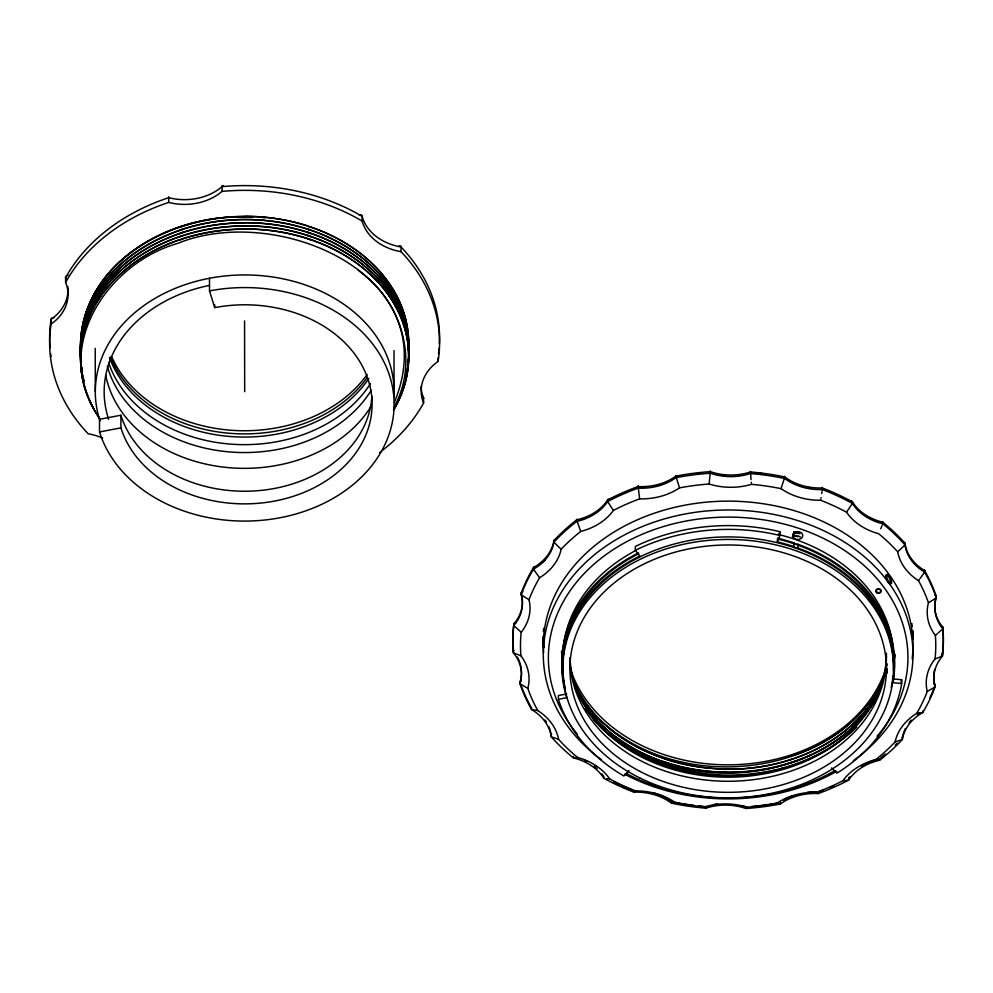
<?xml version="1.0" encoding="UTF-8"?>
<svg xmlns="http://www.w3.org/2000/svg" width="993" height="993" viewBox="0 0 993 993"><rect width="100%" height="100%" fill="white"/><g stroke="black" fill="none" stroke-linecap="round" stroke-linejoin="round"><path stroke-width="1.49" d="M776.737 803.325A207.636 162.269 -0.1 0 1 747.096 807.172L745.88 808.476A215.22 168.202 -0.1 0 0 780.374 803.995A50.643 39.571 -0.1 0 1 818.17 793.568A215.22 168.202 -0.1 0 0 848.63 780.138A50.643 39.571 -0.1 0 1 879.599 760.241A215.22 168.202 -0.1 0 0 902.352 739.487A50.643 39.571 -0.1 0 1 922.758 712.527A215.22 168.202 -0.1 0 0 935.071 686.933A50.643 39.571 -0.1 0 1 942.444 656.15A215.22 168.202 -0.1 0 0 942.816 628.83L942.804 627.253A50.643 39.571 -0.1 0 1 936.275 596.359A215.22 168.202 -0.1 0 0 924.657 570.59A50.643 39.571 -0.1 0 1 905.008 543.32A215.22 168.202 -0.1 0 0 882.814 522.219A50.643 39.571 -0.1 0 1 852.391 501.862A215.22 168.202 -0.1 0 0 822.303 487.96A50.643 39.571 -0.1 0 1 784.805 476.975A215.22 168.202 -0.1 0 0 750.435 471.96A50.643 39.571 -0.1 0 1 710.367 471.65A215.22 168.202 -0.1 0 0 675.873 476.144A50.643 39.571 -0.1 0 1 638.077 486.558A215.22 168.202 -0.1 0 0 607.617 499.988A50.643 39.571 -0.1 0 1 576.648 519.885A215.22 168.202 -0.1 0 0 553.895 540.651A50.643 39.571 -0.1 0 1 533.489 567.611A215.22 168.202 -0.1 0 0 521.176 593.193A50.643 39.571 -0.1 0 1 513.803 623.976A215.22 168.202 -0.1 0 0 513.431 651.296L513.431 652.885A50.643 39.571 -0.1 0 1 519.972 683.767A215.22 168.202 -0.1 0 0 531.578 709.536A50.643 39.571 -0.1 0 1 551.239 736.806A215.22 168.202 -0.1 0 0 573.433 757.907A50.643 39.571 -0.1 0 1 603.843 778.264A215.22 168.202 -0.1 0 0 633.944 792.166A50.643 39.571 -0.1 0 1 671.442 803.163A215.22 168.202 -0.1 0 0 705.812 808.165A50.643 39.571 -0.1 0 1 745.88 808.476L745.867 806.812M81.116 343.901L81.128 342.337M81.165 340.773L81.227 339.209M168.723 196.713L168.711 202.423A194.963 152.376 -0.1 0 0 65.612 282.446A50.643 39.571 -0.1 0 1 51.127 324.041A194.963 152.376 -0.1 0 0 88.178 433.78A50.643 39.571 -0.1 0 1 102.639 438.112M81.426 336.068L81.898 331.389M613.401 510.414A207.636 162.269 -0.1 0 1 639.579 498.871A58.239 45.517 -0.1 0 0 679.522 487.873A207.636 162.269 -0.1 0 1 709.151 484.013L710.33 471.179M750.472 471.464L751.056 479.619M822.204 490.219L822.241 487.464M822.005 491.56L821.707 493.571M638.139 486.061L639.591 498.883M820.975 498.25L821.074 497.592M780.374 802.406L780.374 803.995L776.737 803.312A58.239 45.517 -0.1 0 1 816.68 792.302A207.636 162.269 -0.1 0 0 842.846 780.771A58.239 45.517 -0.1 0 1 875.565 759.744A207.636 162.269 -0.1 0 0 895.115 741.92A58.239 45.517 -0.1 0 1 916.676 713.421A207.636 162.269 -0.1 0 0 927.251 691.438A58.239 45.517 -0.1 0 1 935.046 658.918A207.636 162.269 -0.1 0 0 935.369 635.433A58.239 45.517 -0.1 0 1 928.455 602.801A207.636 162.269 -0.1 0 0 918.488 580.657A58.239 45.517 -0.1 0 1 897.709 551.847A207.636 162.269 -0.1 0 0 878.644 533.713A58.239 45.517 -0.1 0 1 846.508 512.202A207.636 162.269 -0.1 0 0 820.64 500.261L820.764 499.591M82.345 328.273L82.891 325.17M709.945 472.085L710.156 471.265M83.189 323.619C96.631 261.618 160.022 224.257 219.565 218.05M885.235 672.869L886.017 670.61M709.163 484.013A58.239 45.517 -0.1 0 0 751.502 484.336A207.636 162.269 -0.1 0 1 781.019 488.643L784.805 476.975A2.607 0.782 -66.3 0 0 783.551 477.174A212.701 166.228 -0.1 0 0 781.503 476.752M778.922 534.259L779.939 531.689A174.967 136.736 -0.1 0 0 635.309 546.498L635.321 550.296L639.889 555.993A166.352 130.009 -0.1 0 0 566.755 697.694L558.401 699.333L558.401 695.547L566.755 693.908M893.899 673.403A166.352 130.009 -0.1 0 1 893.141 678.902L901.681 679.758L901.694 683.556L893.154 682.7A166.352 130.009 -0.1 0 0 797.925 548.049A5.064 3.96 -0.1 0 1 793.841 546.634A166.352 130.009 -0.1 0 0 777.395 541.905L779.952 535.475L779.939 531.689M884.391 675.116L875.826 692.456A162.691 127.141 -0.1 0 1 794.139 755.437C726.367 779.282 642.62 766.323 592.61 712.378M882.554 524.416L882.814 522.219A2.607 0.856 -64.4 0 0 881.424 522.368M882.045 525.669L880.741 528.773M394.358 402.413C447.26 274.279 276.724 202.994 177.797 243.347C109.304 262.735 53.957 343.019 94.757 410.804A164.081 128.234 -0.1 0 0 99.871 418.972M393.911 407.267C418.562 363.711 403.071 306.489 365.126 275.831M93.28 302.009L93.652 301.301M93.28 302.368L94.161 300.37M93.28 305.161L93.913 303.995M93.28 305.521L94.298 303.299A164.081 128.606 -0.4 0 1 129.102 263.48A164.081 128.432 -0.5 0 1 180.081 236.433M93.392 295.815L94.285 293.829A164.081 128.618 -0.4 0 1 180.068 226.925M395.971 405.578L394.953 407.428A164.081 128.023 0.3 0 1 393.638 409.861M878.172 688.323L877.303 689.912M93.776 297.912L93.268 298.843A164.081 128.693 -0.3 0 0 80.545 348.084A164.081 128.73 -0.1 0 0 80.93 357.554M93.789 307.396L93.292 308.327A164.081 128.693 -0.3 0 0 80.557 357.567A164.081 128.73 -0.1 0 0 92.771 406.869L93.801 408.731M93.776 301.425L94.298 300.147M94.025 294.288L93.268 296.051A164.081 128.742 -0.1 0 0 80.532 345.279A164.081 128.693 0.1 0 0 80.942 354.749M93.901 298.037L94.285 297.341M93.913 307.52L94.298 306.465A164.081 128.606 -0.4 0 1 180.043 239.598L182.427 238.742A164.081 128.246 -0.6 0 1 245.271 229.011A164.081 128.06 -0.5 0 1 307.979 238.692L310.375 239.425M308.115 229.321A164.081 128.432 -0.5 0 0 129.09 257.175A164.081 128.606 -0.4 0 0 94.323 296.994L93.268 299.203A164.081 128.742 -0.1 0 0 80.532 348.444A164.081 128.693 0.1 0 0 80.942 357.914M394.953 407.8L395.971 405.951A164.081 127.725 -0.1 0 0 396.629 308.401M877.179 690.135L876.174 691.873M877.179 693.648L874.92 697.496A162.691 126.694 0.1 0 1 848.196 728.279L843.417 732.238A162.691 126.806 0.2 0 1 792.129 759.211M843.429 735.031L848.233 731.121A162.691 126.732 0.2 0 0 874.932 700.313L878.073 694.914A162.691 126.657 -0.2 0 1 875.752 698.774M876.447 691.426L875.826 692.456M846.508 512.202L852.404 503.439L852.391 501.862M920.039 578.547L924.669 572.167L924.657 570.59M919.257 579.602L918.488 580.657M629.016 770.593L623.889 775.992A174.967 136.736 -0.1 0 1 558.401 699.333M897.709 551.847L905.008 544.909L905.008 543.32A2.607 1.514 -25.9 0 0 902.885 542.414M942.345 629.239L942.816 628.83A50.643 39.571 -0.1 0 1 936.275 597.947L936.275 596.359M941.414 630.071L938.162 632.975M937.231 633.795L935.369 635.433M654.151 793.059A50.643 39.571 -0.1 0 1 671.442 801.574L671.442 803.163L675.24 802.543A58.239 45.517 -0.1 0 0 635.619 790.925L633.944 792.166L633.944 790.589M836.913 740.219L835.361 741.287A162.691 126.943 0.3 0 1 797.156 760.775M836.9 743.025L835.374 744.08M928.455 602.801L936.275 597.947A215.22 168.202 -0.1 0 0 924.669 572.167A50.643 39.571 -0.1 0 1 905.008 544.909A215.22 168.202 -0.1 0 0 882.814 523.795A50.643 39.571 -0.1 0 1 852.404 503.439A215.22 168.202 -0.1 0 0 822.303 489.549A50.643 39.571 -0.1 0 1 784.805 478.552A215.22 168.202 -0.1 0 0 750.435 473.537A50.643 39.571 -0.1 0 1 710.38 473.239A215.22 168.202 -0.1 0 0 675.873 477.72A50.643 39.571 -0.1 0 1 638.089 488.134A215.22 168.202 -0.1 0 0 607.617 501.577A50.643 39.571 -0.1 0 1 576.648 521.462A215.22 168.202 -0.1 0 0 553.895 542.228A50.643 39.571 -0.1 0 1 533.489 569.188A215.22 168.202 -0.1 0 0 521.188 594.77A50.643 39.571 -0.1 0 1 513.803 625.553A215.22 168.202 -0.1 0 0 513.431 652.885L520.903 655.752A58.239 45.517 -0.1 0 1 527.804 688.385A207.636 162.269 -0.1 0 0 537.759 710.529A58.239 45.517 -0.1 0 1 558.562 739.338A207.636 162.269 -0.1 0 0 577.603 757.473A58.239 45.517 -0.1 0 1 609.764 778.984A207.636 162.269 -0.1 0 0 635.607 790.925M934.574 687.218L935.058 685.356A50.643 39.571 -0.1 0 1 934.686 669.369M933.594 687.789L927.251 691.438M935.046 658.918L942.444 656.15L942.444 654.573A215.22 168.202 -0.1 0 0 942.804 627.253A2.607 1.539 -23.1 0 0 941.24 626.173M797.118 760.7C732.064 784.681 652.488 774.577 600.579 726.839M791.855 762.55L794.239 761.718A162.691 127.141 -0.1 0 0 875.826 698.799M180.018 226.888L181.21 226.491M180.031 227.248L182.402 226.466M180.031 230.053L182.414 229.259A164.081 128.246 -0.6 0 1 245.246 219.527A164.081 128.06 -0.5 0 1 395.537 296.795L395.574 297.106M180.031 233.206L182.414 232.424M180.043 236.371L182.427 235.577M180.043 236.731L182.427 235.937M180.043 239.884L182.427 239.102M792.166 759.26L789.807 760.03A162.691 126.98 0.3 0 1 726.504 769.265M895.127 741.908L902.352 739.487L902.352 737.898A2.607 1.514 26.8 0 0 902.153 737.178M181.508 226.392L182.402 226.106M182.414 229.619L180.031 230.413A164.081 128.581 -0.4 0 0 128.991 257.448A164.081 128.718 -0.2 0 0 94.223 297.317M182.414 232.784L180.031 233.566A164.081 128.581 -0.4 0 0 128.991 260.6M781.801 768.334L774.739 770.096M371.903 396.356A127.365 99.536 -0.1 0 1 256.777 490.778A127.365 99.536 -0.1 0 1 120.91 415.223L99.499 419.294L99.523 431.943A149.397 116.752 -0.1 0 0 279.914 517.775A149.397 116.752 -0.1 0 0 389.901 376.719A149.397 116.752 -0.1 0 0 209.511 290.887L209.498 278.251M99.523 431.943L120.935 427.871A127.365 99.536 -0.1 0 0 274.726 501.043A127.365 99.536 -0.1 0 0 368.49 380.791A127.365 99.536 -0.1 0 0 214.699 307.619L209.511 290.887M916.676 713.421L922.758 712.527L922.758 710.938M842.846 780.771L848.63 780.138L848.63 778.562A2.607 1.216 48.6 0 0 848.581 778.078M221.526 217.839L227.434 217.293M577.616 757.473L573.433 757.907L573.433 756.331M233.367 216.921L253.141 216.908M735.453 768.88L728.49 768.992M726.504 769.352L719.515 769.165M726.504 772.144L719.491 771.958M717.455 775.384L711.559 774.987M262.984 217.616L264.945 217.815M875.565 759.744L879.599 760.241L879.587 758.664M609.764 778.984L606.822 778.636M537.784 710.529L531.578 709.536L531.578 707.959A2.607 1.278 -45.5 0 1 531.64 707.55M307.979 226.354L310.362 227.149M307.991 229.16L310.362 229.942M307.991 229.52L310.362 230.302M307.991 232.312L310.375 233.107M307.991 232.685L310.375 233.467M308.004 235.478L310.375 236.26M308.004 235.838L310.375 236.619M308.004 239.003L310.387 239.785M792.563 534.371L793.556 534.693M665.273 758.962L662.939 758.18M558.562 739.338L551.239 736.806L551.239 735.23A50.643 39.571 -0.1 0 0 548.906 726.851M662.939 761.705L657.999 759.93M798.335 533.179L799.961 533.775M657.987 762.711L653.853 761.097M527.804 688.385L519.972 683.767L519.972 682.191A50.643 39.571 -0.1 0 0 517.303 656.969M618.403 738.953L613.351 735.168A162.691 127.514 0.2 0 1 578.609 694.939L577.591 693.089M358.349 270.257L363.798 274.689M816.68 792.302L818.17 793.568L818.158 791.992A50.643 39.571 -0.1 0 0 807.21 792.34M607.145 726.516L611.936 730.525A162.691 127.389 0.3 0 0 662.952 758.143M520.878 655.752A207.636 162.269 -0.1 0 1 521.201 632.28L513.803 625.553L513.803 623.976M605.792 731.63L601.969 728.068M831.551 767.912L836.913 773.175A174.967 136.736 -0.1 0 0 901.694 683.556M528.996 599.747A207.636 162.269 -0.1 0 1 539.571 577.765A58.239 45.517 -0.1 0 0 561.144 549.278L553.895 542.228L553.895 540.651M596.793 723.14L593.193 719.342M589.221 708.456L590.885 710.429M675.228 802.555A207.636 162.269 -0.1 0 0 704.757 806.85L705.812 808.165L705.812 806.589M539.584 577.765L533.489 569.188L533.489 567.611A2.607 1.266 46.3 0 1 535.512 567.313M94.757 410.804L92.808 407.217M395.437 293.345L396.443 295.206A164.081 127.725 -0.1 0 1 408.682 344.112A164.081 127.749 0 0 1 408.619 347.24A164.081 127.749 0 0 1 408.632 350.405M395.45 296.51L395.822 297.577M395.45 299.675L396.443 301.884A164.081 127.762 -0.3 0 1 408.694 350.79A164.081 127.725 -0.1 0 1 408.619 353.93A164.081 127.725 -0.1 0 1 405.777 377.328M395.45 300.035L396.331 301.661M395.462 302.828L396.455 304.677A164.081 127.725 -0.1 0 1 408.706 353.582A164.081 127.749 0 0 1 406.845 372.325M395.462 305.993L396.455 307.842A164.081 127.725 -0.1 0 1 408.706 356.748A164.081 127.749 0 0 1 393.451 410.109M395.462 306.353L396.455 308.202M395.698 296.969L396.07 298.037M395.946 297.428L396.319 298.496M396.195 297.9L396.443 298.732A164.081 127.762 -0.3 0 1 408.694 347.637A164.081 127.725 -0.1 0 1 408.619 350.777M396.443 295.566L395.437 293.717A164.081 128.072 -0.5 0 0 310.474 226.95M638.3 486.173L638.561 486.98A53.175 41.557 -0.1 0 0 646.306 486.88M561.132 549.266A207.636 162.269 -0.1 0 1 580.682 531.441L576.648 519.885M679.522 487.873L675.873 476.144M751.316 482.313L751.378 482.995M777.395 538.119A166.352 130.009 -0.1 0 1 793.841 542.848A5.064 3.96 -0.1 0 0 797.913 544.263L797.925 548.049M793.841 542.848L793.841 546.634M777.395 539.385L777.395 541.905M607.617 499.988L607.617 501.577L613.413 510.414A58.239 45.517 -0.1 0 1 580.694 531.441M603.843 778.264L603.843 776.687A50.643 39.571 -0.1 0 0 601.882 773.857M438.074 357.84L438.087 361.402A50.643 39.571 -0.1 0 0 423.601 402.997A194.963 152.376 -0.1 0 1 379.562 452.597M423.601 402.997L423.589 398.267A50.643 39.571 -0.1 0 1 421.181 386.302M65.612 282.446L65.6 277.705A194.963 152.376 -0.1 0 1 168.698 197.681A50.643 39.571 -0.1 0 0 222.035 186.647A194.963 152.376 -0.1 0 1 362.172 216.362A50.643 39.571 -0.1 0 0 401.023 246.934L401.035 251.663A194.963 152.376 -0.1 0 1 438.087 361.402M394.01 350.616L394.084 392.049M362.172 216.362L362.184 221.091A50.643 39.571 -0.1 0 0 401.035 251.663M244.563 320.925L244.688 391.689M222.035 186.647L222.035 191.388A194.963 152.376 -0.1 0 1 362.184 221.091M214.699 304.814L214.699 307.619M120.91 415.223L120.935 427.871M95.229 348.369L95.303 391.341M51.127 324.041L51.115 319.312A50.643 39.571 -0.1 0 0 67.859 286.629M887.283 663.907A162.691 127.141 -0.1 0 1 730.985 764.821A162.691 127.141 -0.1 0 1 570.243 668.475M601.448 759.707A184.847 144.457 -0.1 0 1 596.607 553.039A184.847 144.457 -0.1 0 1 861.105 553.995A184.847 144.457 -0.1 0 1 853.359 760.626M836.776 771.251A184.847 144.457 -0.1 0 1 624.609 774.18M543.531 653.022A184.847 144.457 -0.1 0 1 731.978 501.167A184.847 144.457 -0.1 0 1 912.182 658.769M577.256 734.063A179.783 140.497 -0.1 0 1 611.179 550.991A179.783 140.497 -0.1 0 1 847.836 552.679A179.783 140.497 -0.1 0 1 877.08 736.198M835.101 770.469A179.783 140.497 -0.1 0 1 626.124 773.348M889.194 582.221A5.064 1.626 64.8 0 1 886.55 575.642A5.064 1.626 64.8 0 1 889.182 575.903M889.182 576.139A5.064 1.44 65.3 0 1 891.652 582.63A5.064 1.44 65.3 0 1 889.194 581.997M886.389 655.864A158.259 123.678 -0.1 0 1 729.334 781.268A158.259 123.678 -0.1 0 1 569.895 657.937M887.308 671.665A162.691 126.657 -0.2 0 1 886.675 673.937M886.401 653.158A158.259 123.678 -0.1 0 1 731.121 777.147A158.259 123.678 -0.1 0 1 569.994 658.024M793.916 532.037A4.555 4.382 -50.9 0 0 798.347 533.204A4.568 1.775 12.6 0 1 793.904 531.801M798.347 536.369A4.555 4.382 -50.9 0 1 793.531 534.706A4.568 1.775 12.6 0 0 798.36 536.369M894.73 654.275A166.576 129.909 0.3 0 1 894.606 659.054M798.397 536.245A166.576 129.909 0.3 0 1 800.445 537.014M835.312 744.03A162.691 126.819 0.3 0 1 781.776 768.247M774.664 769.923A162.691 126.98 0.3 0 1 658.074 762.574M653.928 760.998A162.691 127.34 0.3 0 1 605.867 731.58M602.019 728.03A162.691 127.514 0.2 0 1 585.349 708.568M855.258 727.708A162.691 126.632 -0.1 0 1 836.801 742.938M878.271 695.013A162.691 126.819 0.2 0 1 837.037 740.319M595.539 721.936A162.691 127.625 0 0 0 605.718 732.052L607.17 733.219A162.691 127.526 0.2 0 0 711.547 775.136M717.455 775.521A162.691 127.017 0.3 0 0 835.461 744.514A162.691 126.868 0.3 0 0 856.711 726.963M792.34 536.419A162.691 126.732 -0.4 0 1 793.779 536.903M561.591 653.518A166.576 129.996 -0.5 0 1 561.604 651.11M894.631 655.095A166.563 129.909 0.3 0 1 894.507 657.49M894.556 653.531A166.563 129.897 0.3 0 1 894.172 658.297M543.705 647.573A184.847 144.457 -0.1 0 1 543.283 637.258M543.469 631.287A184.847 144.457 -0.1 0 1 543.68 628.296M912.753 630.654A184.847 144.457 -0.1 0 1 912.964 638.127M901.681 679.758A174.967 136.736 -0.1 0 1 901.147 682.75M563.515 681.037A166.352 130.009 -0.1 0 1 563.019 678.157M562.435 673.8A166.352 130.009 -0.1 0 1 638.499 552.89M797.913 544.263A166.352 130.009 -0.1 0 1 894.271 669.257M562.919 658.011A165.347 129.214 -0.1 0 1 638.623 553.771M778.102 539.125A165.347 129.214 -0.1 0 1 893.489 660.482M635.321 550.296A174.967 136.736 -0.1 0 1 779.952 535.475M893.005 676.084A165.347 129.214 -0.1 0 1 891.242 687.367M565.402 688.981A165.347 129.214 -0.1 0 1 716.387 537.25A165.347 129.214 -0.1 0 1 893.415 670.461M562.808 658.545A165.347 129.214 -0.1 0 1 634.601 551.115M778.425 534.457A165.347 129.214 -0.1 0 1 893.427 661.276M713.632 804.591A50.643 39.571 -0.1 0 1 717.678 803.97M742.044 805.708A50.643 39.571 -0.1 0 1 745.867 806.887M929.87 697.731A215.22 168.202 -0.1 0 0 935.058 685.356A2.607 1.626 2 0 0 933.929 684.016M897.337 743.099A215.22 168.202 -0.1 0 1 895.252 745.147M885.396 753.985A215.22 168.202 -0.1 0 1 880.766 757.746M833.748 785.761A215.22 168.202 -0.1 0 1 829.912 787.412M823.433 790.018A215.22 168.202 -0.1 0 1 819.486 791.508M777.544 802.952A215.22 168.202 -0.1 0 1 751.676 806.453M704.36 806.465A215.22 168.202 -0.1 0 1 698.575 805.906M694.244 805.41A215.22 168.202 -0.1 0 1 672.844 801.872M632.64 790.08A215.22 168.202 -0.1 0 1 613.55 781.739M530.907 706.768A215.22 168.202 -0.1 0 1 519.972 682.191A2.607 1.638 -1.1 0 1 520.828 680.999M671.429 801.599A2.607 0.807 -66.6 0 1 671.467 801.177M584.666 760.29A50.643 39.571 -0.1 0 1 586.975 761.445M594.348 766.248A50.643 39.571 -0.1 0 1 597.116 768.619M545.008 719.999A50.643 39.571 -0.1 0 1 546.287 721.899M551.202 735.23A2.607 1.527 -26 0 1 551.636 734.237M513.406 651.309A2.607 1.539 -23.1 0 1 513.927 650.241M513.766 623.964A2.607 1.539 24.1 0 1 515.876 622.971M522.839 591.778A2.607 1.626 2 0 0 521.151 593.193L521.188 594.77L529.008 599.747A58.239 45.517 -0.1 0 1 521.213 632.28M553.846 540.626A2.607 1.514 26.8 0 1 555.596 539.683M576.635 519.86A2.607 0.844 65.1 0 1 577.789 519.811M607.567 499.963A2.607 1.216 48.6 0 1 609.206 499.578M675.836 476.081A2.607 0.77 67 0 1 676.941 476.156M850.492 501.589A2.607 1.216 -47.8 0 1 852.428 501.837M922.981 570.069A2.607 1.278 -45.5 0 1 924.682 570.578M934.897 594.993A2.607 1.614 -1.1 0 1 936.312 596.359M940.967 656.385A50.643 39.571 -0.1 0 1 942.444 654.573A2.607 1.527 23.9 0 0 941.873 653.419M902.352 737.898A50.643 39.571 -0.1 0 1 905.393 728.564M909.005 722.78A50.643 39.571 -0.1 0 1 911.239 720.074M917.495 714.389A50.643 39.571 -0.1 0 1 919.53 712.949M848.63 778.562A50.643 39.571 -0.1 0 1 849.958 776.675M861.49 766.124A50.643 39.571 -0.1 0 1 878.284 758.975M783.514 800.321A50.643 39.571 -0.1 0 1 792.824 795.803M544.872 560.288A53.175 41.557 -0.1 0 1 543.159 561.852M679.125 475.97A212.701 166.228 -0.1 0 1 681.148 475.61M697.533 473.214A212.701 166.228 -0.1 0 1 701.666 472.78M754.928 472.78A212.701 166.228 -0.1 0 1 765.231 473.996M740.852 474.691A53.175 41.557 -0.1 0 1 738.258 475.026M725.027 475.188A53.175 41.557 -0.1 0 1 722.408 474.915M811.418 487.886A53.175 41.557 -0.1 0 1 808.823 487.501M704.769 806.85A58.239 45.517 -0.1 0 1 747.108 807.172M820.652 500.261A58.239 45.517 -0.1 0 1 781.019 488.643M573.619 681.21A162.691 127.638 -0.1 0 0 578.534 691.426L580.781 695.274A162.691 127.563 0.1 0 0 607.133 726.516M571.397 675.476A162.691 127.638 -0.1 0 1 570.615 673.204M728.49 769.128A162.691 127.377 0.3 0 1 665.198 759.086M842.796 732.511A162.691 127.092 0.4 0 1 735.465 769.054M886.997 670.039A162.691 126.856 0.3 0 1 886.327 672.311M881.188 685.716A162.691 126.856 0.3 0 1 842.896 732.561M575.568 688.819A162.691 127.638 0 0 0 612.544 734.299A162.691 127.576 0.2 0 0 719.478 772.157M662.976 761.383A162.691 127.067 0.4 0 0 789.795 762.847L792.166 762.053A162.691 126.918 0.3 0 0 843.479 735.081M886.526 668.388A162.691 126.682 0.1 0 1 793.717 755.375M887.332 668.848A162.691 126.645 -0.1 0 1 885.992 673.391M881.399 685.257A162.691 126.645 -0.1 0 1 877.129 693.635M719.54 768.793A162.691 127.166 0.4 0 1 573.855 681.831M792.141 762.363A162.691 126.98 0.3 0 1 727.497 772.455M658.036 759.868A162.691 127.365 0.3 0 1 618.453 738.916M543.581 647.672A184.847 144.457 -0.1 0 1 543.332 635.892M543.556 631.474A184.847 144.457 -0.1 0 1 543.804 628.532M911.884 623.53A184.847 144.457 -0.1 0 1 912.244 626.459M912.654 630.865A184.847 144.457 -0.1 0 1 912.964 639.703M893.961 654.325A166.563 130.555 -0.4 0 1 893.129 659.898M100.07 421.057A149.397 116.752 -0.1 0 1 229.358 275.57A149.397 116.752 -0.1 0 1 393.911 397.163M368.837 378.457A140.534 109.826 -0.1 0 1 230.053 436.486A140.534 109.826 -0.1 0 1 109.478 357.567M108.647 419.319A140.534 109.826 -0.1 0 1 209.461 285.401M367.187 377.663A140.534 109.826 -0.1 0 1 230.115 433.333A140.534 109.826 -0.1 0 1 110.496 357.083M222.035 191.388A50.643 39.571 -0.1 0 1 168.711 202.423M371.196 390.323A140.534 109.826 -0.1 0 1 228.204 451.815A140.534 109.826 -0.1 0 1 107.318 366.268M401.023 246.934A194.963 152.376 -0.1 0 1 439.415 343.777M439.129 348.084A194.963 152.376 -0.1 0 1 438.496 353.806M51.065 356.549A194.963 152.376 -0.1 0 1 50.655 353.694M50.035 347.972A194.963 152.376 -0.1 0 1 51.115 319.312A5.25 2.842 31.9 0 1 54.118 317.673M221.911 186.436A5.25 1.489 68.1 0 1 223.661 186.312M370.426 383.633A140.534 109.826 -0.1 0 1 230.004 444.07A140.534 109.826 -0.1 0 1 108.547 362.445M65.6 277.705A50.643 39.571 -0.1 0 1 66.332 279.654M65.488 277.692A5.25 3.277 3.6 0 1 68.033 275.235M421.578 395.661A5.25 3.277 3.6 0 1 423.726 398.267M398.727 246.549A5.25 1.775 -63.3 0 1 401.023 246.947M358.969 214.922A5.25 2.818 -41 0 1 362.259 216.313M395.363 293.382A164.081 127.774 -0.3 0 0 310.288 226.9L307.979 225.994A164.081 128.06 -0.5 0 0 245.246 216.362M182.439 226.168A164.081 128.246 -0.6 0 1 245.246 216.362A164.081 128.445 -0.5 0 1 308.115 226.168M129.078 254.009A164.081 128.445 -0.5 0 1 180.056 226.95M128.929 254.134A164.081 128.693 -0.3 0 0 80.532 344.919A164.081 128.73 -0.1 0 0 80.93 354.389M407.85 359.776A164.081 127.749 0 0 1 407.626 361.34M396.406 298.372A164.081 127.725 -0.1 0 1 408.694 347.265M310.3 230.066A164.081 127.774 -0.3 0 1 395.363 296.535M408.632 353.558A164.081 127.749 0 0 0 408.694 350.43A164.081 127.725 -0.1 0 0 396.418 301.537M408.21 359.814A164.081 127.749 0 0 1 407.639 364.505M310.3 233.218A164.081 127.774 -0.3 0 1 395.375 299.7M245.259 222.68A164.081 128.06 -0.5 0 1 395.537 299.948M308.128 232.486A164.081 128.432 -0.5 0 0 129.102 260.327A164.081 128.606 -0.4 0 0 94.323 300.159M80.545 351.237A164.081 128.693 -0.3 0 1 93.305 302.021M81.935 368.577A164.081 128.73 -0.1 0 1 81.687 367M80.93 360.707A164.081 128.73 -0.1 0 1 93.205 302.22M310.312 236.384A164.081 127.774 -0.3 0 1 395.375 302.853M182.451 235.651A164.081 128.246 -0.6 0 1 245.259 225.845A164.081 128.06 -0.5 0 1 395.549 303.113L396.455 305.05A164.081 127.762 -0.3 0 1 408.694 353.955M245.345 225.858A164.081 128.432 -0.5 0 1 308.128 235.639M80.545 354.402A164.081 128.693 -0.3 0 1 128.953 263.617M83.958 381.076A164.081 128.73 -0.1 0 1 93.218 305.385M310.312 239.549A164.081 127.774 -0.3 0 1 395.375 306.018M129.102 266.645A164.081 128.432 -0.5 0 1 180.081 239.598M245.345 229.011A164.081 128.432 -0.5 0 1 308.14 238.804M99.536 418.338A164.081 128.68 0.1 0 1 93.714 408.756M182.352 226.367A164.081 128.432 -0.5 0 1 245.246 216.548M396.604 295.765A164.081 127.725 -0.1 0 1 408.619 347.612M407.825 360.149A164.081 127.725 -0.1 0 1 407.602 361.713M94.223 300.482A164.081 128.718 -0.2 0 1 128.966 260.588M182.364 232.685A164.081 128.432 -0.5 0 1 245.259 222.866M408.185 360.186A164.081 127.725 -0.1 0 1 407.602 364.865M128.991 263.766A164.081 128.581 -0.4 0 1 180.006 236.657M182.377 235.85A164.081 128.432 -0.5 0 1 245.259 226.032M81.972 368.924A164.081 128.693 0.1 0 1 81.711 367.36M80.954 361.067A164.081 128.693 0.1 0 1 80.545 351.609M128.978 266.906A164.081 128.718 -0.2 0 0 94.236 306.8L93.292 308.686A164.081 128.742 -0.1 0 0 80.557 357.914A164.081 128.693 0.1 0 0 92.845 407.204M182.377 239.003A164.081 128.432 -0.5 0 1 245.271 229.184M310.499 239.586A164.081 128.072 -0.5 0 1 395.549 306.328M84.008 381.436A164.081 128.693 0.1 0 1 80.545 354.762M371.221 406.125A140.534 109.826 -0.1 0 1 223.76 467.144A140.534 109.826 -0.1 0 1 105.705 375.143M367.174 374.51A140.534 109.826 -0.1 0 1 231.853 430.304A140.534 109.826 -0.1 0 1 111.588 356.537M795.12 538.963A5.064 3.96 -0.1 0 0 802.778 535.624A5.064 3.96 -0.1 0 0 795.256 532.111A5.064 3.96 -0.1 0 0 795.12 538.963M885.992 577.318A5.064 1.552 66.2 0 0 890.237 584.07A5.064 1.552 66.2 0 0 888.698 576.821A5.064 1.552 66.2 0 0 885.992 577.318M877.167 592.995A2.532 1.974 -0.1 0 0 881.039 591.381A2.532 1.974 -0.1 0 0 877.315 589.569A2.532 1.974 -0.1 0 0 877.167 592.995M877.167 592.362A2.532 1.974 -0.1 0 0 881.039 590.748A2.532 1.974 -0.1 0 0 877.315 588.936A2.532 1.974 -0.1 0 0 877.167 592.362M639.678 777.867A165.347 129.214 -0.1 0 0 893.377 673.862A165.347 129.214 -0.1 0 0 651.47 554.231A165.347 129.214 -0.1 0 0 639.678 777.867M640.175 771.511A158.259 123.678 -0.1 0 0 886.079 676.717A158.259 123.678 -0.1 0 0 658.272 557.743A158.259 123.678 -0.1 0 0 640.175 771.511"/></g></svg>
